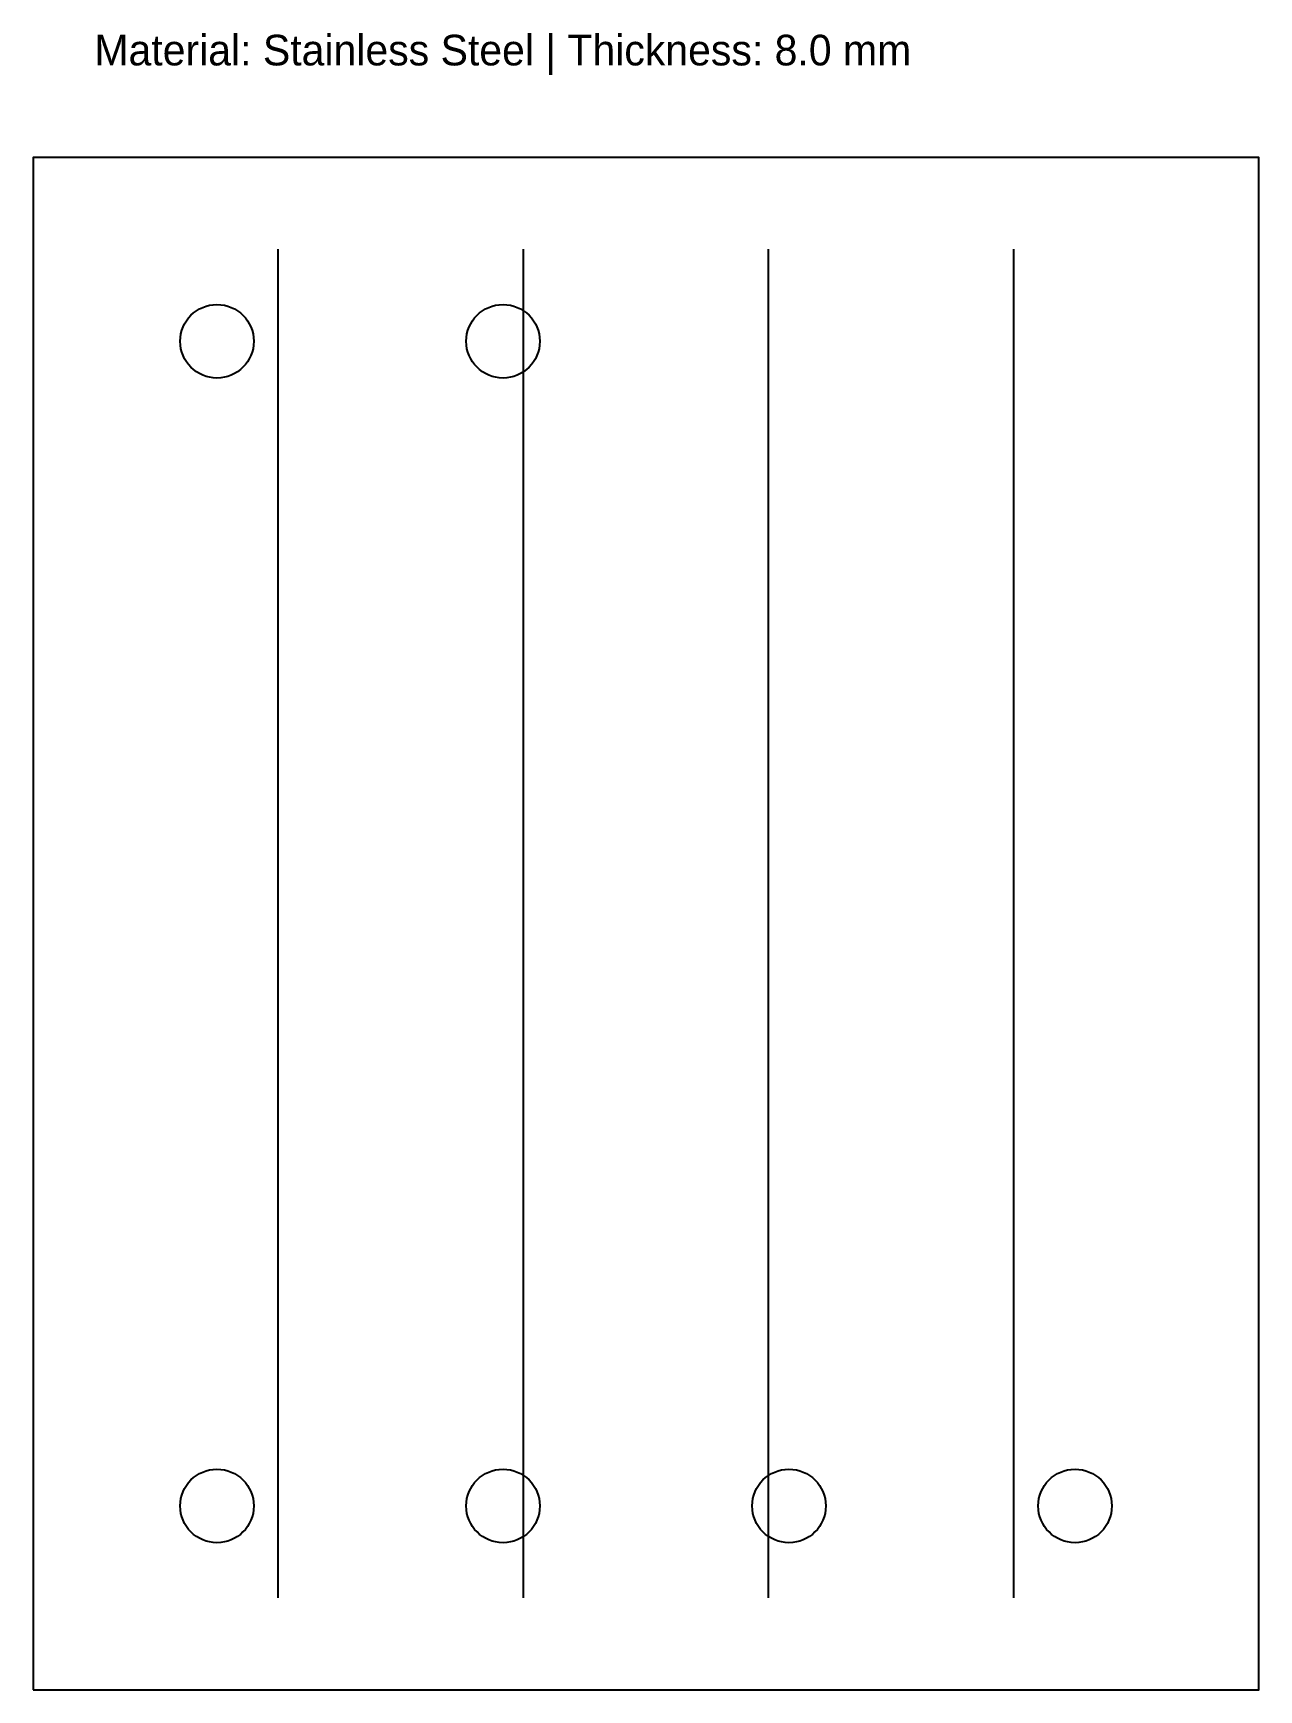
# Model space of a CAD drawing. Header units: metres. Extents: x 0 to 200, y 0 to 270.
import ezdxf

# ---------------------------------------------------------------- set-up
doc = ezdxf.new("R2010")
doc.units = ezdxf.units.M

msp = doc.modelspace()

# ---------------------------------------------------------------- linework, layer by layer
at = {"layer": 'CREASE'}
for p, q in [((40, 15), (40, 235)), ((80, 15), (80, 235)), ((120, 15), (120, 235)), ((160, 15), (160, 235))]:
    msp.add_line(p, q, dxfattribs=at)
at = {"layer": 'CUTOUTS'}
for centre in [(30, 220), (76.67, 220), (30, 30), (76.67, 30), (123.33, 30), (170, 30)]:
    msp.add_circle(centre, 6, dxfattribs=at)
at = {"layer": 'PROFILE'}
msp.add_lwpolyline([(0, 0), (200, 0), (200, 250), (0, 250)], close=True, dxfattribs=at)

# ---------------------------------------------------------------- texts
at = {"layer": 'NOTES'}
msp.add_text('Material: Stainless Steel | Thickness: 8.0 mm', height=5, dxfattribs=at).set_placement((10, 265))

doc.saveas('drawing.dxf')
